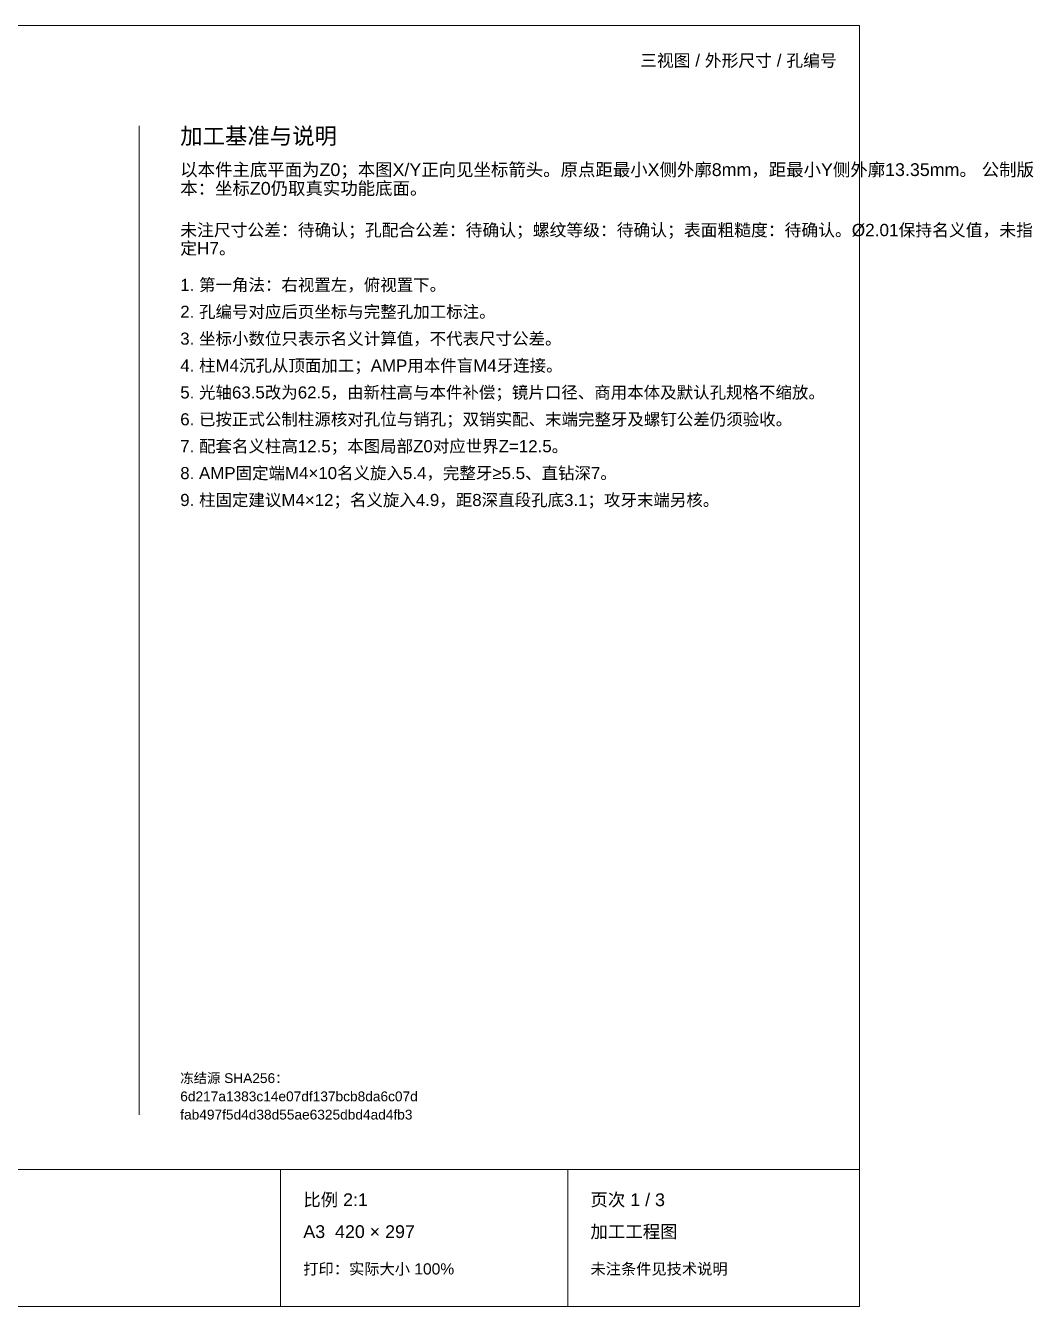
# Paper-space layout '01_三视图' of a CAD drawing. Header units: millimetres. Extents: x 8 to 450, y 8 to 289.
# Drawn here: x 229.1 to 450.2, y 8 to 289 of the extents above; entities that cross this region are included whole.
import ezdxf
from ezdxf.enums import TextEntityAlignment as Align

# ---------------------------------------------------------------- set-up
doc = ezdxf.new("R2010")
doc.units = ezdxf.units.MM
doc.layers.add('ANNOTATIONS', color=7, linetype='CONTINUOUS', lineweight=18)
doc.styles.add('CJK', font='Arial Unicode.ttf')

psp = doc.layouts.new('01_三视图')

# ---------------------------------------------------------------- linework, layer by layer
at = {"layer": 'ANNOTATIONS'}
for p, q in [((412, 289), (8, 289)), ((412, 8), (412, 289)), ((254, 50), (254, 267)), ((8, 38), (412, 38)), ((285, 8), (285, 38)), ((348, 8), (348, 38)), ((8, 8), (412, 8))]:
    psp.add_line(p, q, dxfattribs=at)

# ---------------------------------------------------------------- texts
at = {"layer": 'ANNOTATIONS', "style": 'CJK'}
psp.add_text('三视图 / 外形尺寸 / 孔编号', height=2.7, dxfattribs=at).set_placement((407, 280), align=Align.RIGHT)
for s, height, p in [('加工基准与说明', 3.6, (263, 263)), ('以本件主底平面为Z0；本图X/Y正向见坐标箭头。原点距最小X侧外廓8mm，距最小Y侧外廓13.35mm。 公制版', 2.8, (263, 256)), ('本：坐标Z0仍取真实功能底面。', 2.8, (263, 251.9)), ('未注尺寸公差：待确认；孔配合公差：待确认；螺纹等级：待确认；表面粗糙度：待确认。Ø2.01保持名义值，未指', 2.7, (263, 242.8)), ('定H7。', 2.7, (263, 238.8)), ('1. 第一角法：右视置左，俯视置下。', 2.65, (263, 230.8)), ('2. 孔编号对应后页坐标与完整孔加工标注。', 2.65, (263, 224.9)), ('3. 坐标小数位只表示名义计算值，不代表尺寸公差。', 2.65, (263, 219)), ('4. 柱M4沉孔从顶面加工；AMP用本件盲M4牙连接。', 2.65, (263, 213.1)), ('5. 光轴63.5改为62.5，由新柱高与本件补偿；镜片口径、商用本体及默认孔规格不缩放。', 2.65, (263, 207.2)), ('6. 已按正式公制柱源核对孔位与销孔；双销实配、末端完整牙及螺钉公差仍须验收。', 2.65, (263, 201.3)), ('7. 配套名义柱高12.5；本图局部Z0对应世界Z=12.5。', 2.65, (263, 195.4)), ('8. AMP固定端M4×10名义旋入5.4，完整牙≥5.5、直钻深7。', 2.65, (263, 189.5)), ('9. 柱固定建议M4×12；名义旋入4.9，距8深直段孔底3.1；攻牙末端另核。', 2.65, (263, 183.6)), ('冻结源 SHA256：', 2.15, (263, 57)), ('6d217a1383c14e07df137bcb8da6c07d', 2.15, (263, 53)), ('fab497f5d4d38d55ae6325dbd4ad4fb3', 2.15, (263, 49)), ('比例 2:1', 2.8, (290, 30)), ('页次 1 / 3', 2.8, (353, 30)), ('A3  420 × 297', 2.8, (290, 23)), ('加工工程图', 2.8, (353, 23)), ('打印：实际大小 100%', 2.45, (290, 15)), ('未注条件见技术说明', 2.45, (353, 15))]:
    psp.add_text(s, height=height, dxfattribs=at).set_placement(p)

doc.saveas('drawing.dxf')
